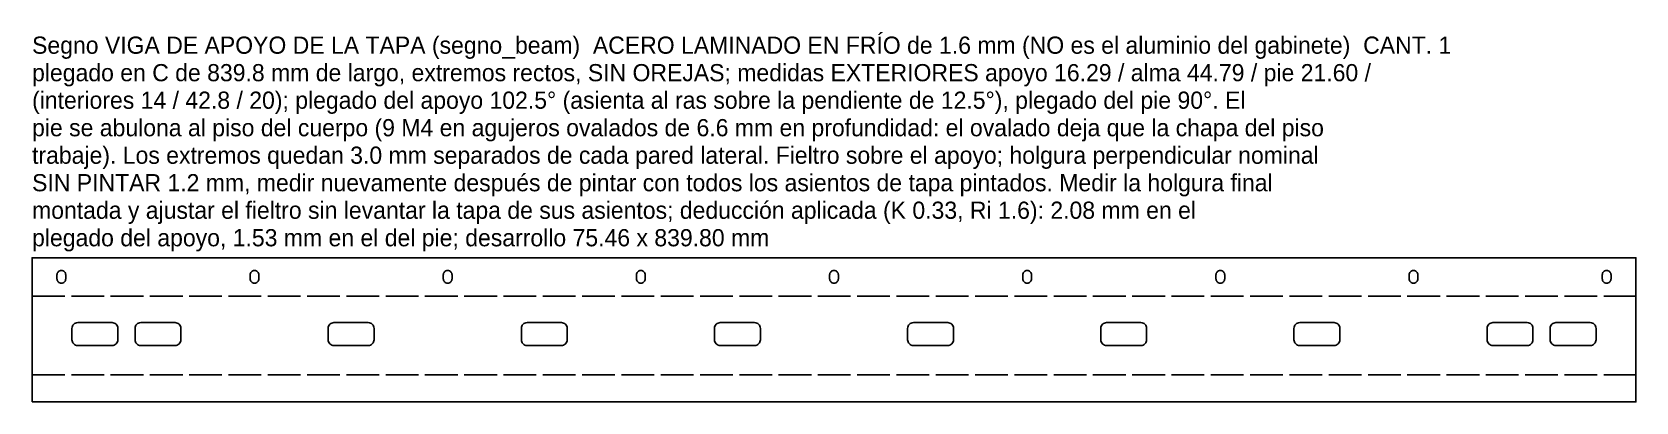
# Model space of a CAD drawing. Header units: millimetres. Extents: x 0 to 840, y 0 to 194.
import ezdxf

# ---------------------------------------------------------------- set-up
doc = ezdxf.new("R2010")
doc.units = ezdxf.units.MM
doc.header["$LTSCALE"] = 13.5
doc.linetypes.add('DASHED', pattern=[1.524, 1.27, -0.254])
for name, color, linetype in [('BEND', 4, 'DASHED'), ('CUT', 7, 'Continuous'), ('NOTE', 8, 'Continuous')]:
    doc.layers.add(name, color=color, linetype=linetype)

msp = doc.modelspace()

# ---------------------------------------------------------------- linework, layer by layer
at = {"layer": 'BEND'}
for points in [[(0, 55.39), (839.8, 55.39)], [(0, 14.21), (839.8, 14.21)]]:
    msp.add_lwpolyline(points, dxfattribs=at)
at = {"layer": 'CUT'}
msp.add_lwpolyline([(0, 0), (839.8, 0), (839.8, 75.46), (0, 75.46)], close=True, dxfattribs=at)
for points in [[(15.33, 62.16, 0.414214), (17.63, 64.46), (17.63, 66.46, 0.414214), (15.33, 68.76, 0.414214), (13.03, 66.46), (13.03, 64.46, 0.414214)], [(116.47, 62.16, 0.414214), (118.77, 64.46), (118.77, 66.46, 0.414214), (116.47, 68.76, 0.414214), (114.17, 66.46), (114.17, 64.46, 0.414214)], [(217.61, 62.16, 0.414214), (219.91, 64.46), (219.91, 66.46, 0.414214), (217.61, 68.76, 0.414214), (215.31, 66.46), (215.31, 64.46, 0.414214)], [(318.76, 62.16, 0.414214), (321.06, 64.46), (321.06, 66.46, 0.414214), (318.76, 68.76, 0.414214), (316.46, 66.46), (316.46, 64.46, 0.414214)], [(419.9, 62.16, 0.414214), (422.2, 64.46), (422.2, 66.46, 0.414214), (419.9, 68.76, 0.414214), (417.6, 66.46), (417.6, 64.46, 0.414214)], [(521.04, 62.16, 0.414214), (523.34, 64.46), (523.34, 66.46, 0.414214), (521.04, 68.76, 0.414214), (518.74, 66.46), (518.74, 64.46, 0.414214)], [(622.19, 62.16, 0.414214), (624.49, 64.46), (624.49, 66.46, 0.414214), (622.19, 68.76, 0.414214), (619.89, 66.46), (619.89, 64.46, 0.414214)], [(723.33, 62.16, 0.414214), (725.63, 64.46), (725.63, 66.46, 0.414214), (723.33, 68.76, 0.414214), (721.03, 66.46), (721.03, 64.46, 0.414214)], [(824.47, 62.16, 0.414214), (826.77, 64.46), (826.77, 66.46, 0.414214), (824.47, 68.76, 0.414214), (822.17, 66.46), (822.17, 64.46, 0.414214)], [(23.9, 29.52), (41.9, 29.52, 0.414214), (44.9, 32.52), (44.9, 38.52, 0.414214), (41.9, 41.52), (23.9, 41.52, 0.414214), (20.9, 38.52), (20.9, 32.52, 0.414214)], [(56.9, 29.52), (74.9, 29.52, 0.414214), (77.9, 32.52), (77.9, 38.52, 0.414214), (74.9, 41.52), (56.9, 41.52, 0.414214), (53.9, 38.52), (53.9, 32.52, 0.414214)], [(158.04, 29.52), (176.04, 29.52, 0.414214), (179.04, 32.52), (179.04, 38.52, 0.414214), (176.04, 41.52), (158.04, 41.52, 0.414214), (155.04, 38.52), (155.04, 32.52, 0.414214)], [(259.19, 29.52), (277.19, 29.52, 0.414214), (280.19, 32.52), (280.19, 38.52, 0.414214), (277.19, 41.52), (259.19, 41.52, 0.414214), (256.19, 38.52), (256.19, 32.52, 0.414214)], [(360.33, 29.52), (378.33, 29.52, 0.414214), (381.33, 32.52), (381.33, 38.52, 0.414214), (378.33, 41.52), (360.33, 41.52, 0.414214), (357.33, 38.52), (357.33, 32.52, 0.414214)], [(461.47, 29.52), (479.47, 29.52, 0.414214), (482.47, 32.52), (482.47, 38.52, 0.414214), (479.47, 41.52), (461.47, 41.52, 0.414214), (458.47, 38.52), (458.47, 32.52, 0.414214)], [(562.61, 29.52), (580.61, 29.52, 0.414214), (583.61, 32.52), (583.61, 38.52, 0.414214), (580.61, 41.52), (562.61, 41.52, 0.414214), (559.61, 38.52), (559.61, 32.52, 0.414214)], [(663.76, 29.52), (681.76, 29.52, 0.414214), (684.76, 32.52), (684.76, 38.52, 0.414214), (681.76, 41.52), (663.76, 41.52, 0.414214), (660.76, 38.52), (660.76, 32.52, 0.414214)], [(764.9, 29.52), (782.9, 29.52, 0.414214), (785.9, 32.52), (785.9, 38.52, 0.414214), (782.9, 41.52), (764.9, 41.52, 0.414214), (761.9, 38.52), (761.9, 32.52, 0.414214)], [(797.9, 29.52), (815.9, 29.52, 0.414214), (818.9, 32.52), (818.9, 38.52, 0.414214), (815.9, 41.52), (797.9, 41.52, 0.414214), (794.9, 38.52), (794.9, 32.52, 0.414214)]]:
    msp.add_lwpolyline(points, format="xyb", close=True, dxfattribs=at)

# ---------------------------------------------------------------- texts
at = {"layer": 'NOTE'}
for s, p in [('Segno VIGA DE APOYO DE LA TAPA (segno_beam)  ACERO LAMINADO EN FRÍO de 1.6 mm (NO es el aluminio del gabinete)  CANT. 1', (0, 182.26)), ('plegado en C de 839.8 mm de largo, extremos rectos, SIN OREJAS; medidas EXTERIORES apoyo 16.29 / alma 44.79 / pie 21.60 /', (0, 167.86)), ('(interiores 14 / 42.8 / 20); plegado del apoyo 102.5° (asienta al ras sobre la pendiente de 12.5°), plegado del pie 90°. El', (0, 153.46)), ('pie se abulona al piso del cuerpo (9 M4 en agujeros ovalados de 6.6 mm en profundidad: el ovalado deja que la chapa del piso', (0, 139.06)), ('trabaje). Los extremos quedan 3.0 mm separados de cada pared lateral. Fieltro sobre el apoyo; holgura perpendicular nominal', (0, 124.66)), ('SIN PINTAR 1.2 mm, medir nuevamente después de pintar con todos los asientos de tapa pintados. Medir la holgura final', (0, 110.26)), ('montada y ajustar el fieltro sin levantar la tapa de sus asientos; deducción aplicada (K 0.33, Ri 1.6): 2.08 mm en el', (0, 95.86)), ('plegado del apoyo, 1.53 mm en el del pie; desarrollo 75.46 x 839.80 mm', (0, 81.46))]:
    msp.add_text(s, height=9, dxfattribs=at).set_placement(p)

doc.saveas('drawing.dxf')
